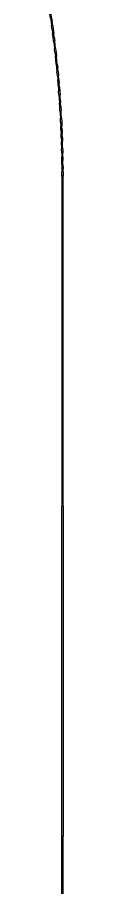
# Model space of a CAD drawing. Header units: metres. Extents: x 0.1 to 41.9, y 0.9 to 39.
# Drawn here: x 39.823 to 39.832, y 7.451 to 8.085 of the extents above; entities that cross this region are included whole.
import ezdxf

# ---------------------------------------------------------------- set-up
doc = ezdxf.new("R2010")
doc.units = ezdxf.units.M
doc.layers.add('BSA_MATERIAL_SECTION', color=7, linetype='Continuous')

msp = doc.modelspace()

# ---------------------------------------------------------------- linework, layer by layer
at = {"layer": 'BSA_MATERIAL_SECTION'}
for p, q in [((39.8233, 8.08403), (39.8229, 8.08681)), ((39.8233, 8.08403), (39.82371, 8.08124)), ((39.82409, 8.08414), (39.82369, 8.08693)), ((39.82409, 8.08414), (39.8245, 8.08135)), ((39.82371, 8.08124), (39.82409, 8.07845)), ((39.82448, 8.07565), (39.82409, 8.07845)), ((39.82489, 8.07856), (39.8245, 8.08135)), ((39.82489, 8.07856), (39.82527, 8.07576)), ((39.82448, 8.07565), (39.82485, 8.07286)), ((39.82521, 8.07007), (39.82485, 8.07286)), ((39.82556, 8.06727), (39.82521, 8.07007)), ((39.82527, 8.07576), (39.82564, 8.07297)), ((39.82601, 8.07017), (39.82564, 8.07297)), ((39.82601, 8.07017), (39.82635, 8.06737)), ((39.82556, 8.06727), (39.8259, 8.06448)), ((39.8259, 8.06448), (39.82623, 8.06168)), ((39.8267, 8.06457), (39.82635, 8.06737)), ((39.82703, 8.06177), (39.8267, 8.06457)), ((39.82656, 8.05888), (39.82623, 8.06168)), ((39.82656, 8.05888), (39.82687, 8.05608)), ((39.82703, 8.06177), (39.82735, 8.05897)), ((39.82735, 8.05897), (39.82766, 8.05616)), ((39.82717, 8.05328), (39.82687, 8.05608)), ((39.82746, 8.05047), (39.82717, 8.05328)), ((39.82797, 8.05336), (39.82766, 8.05616)), ((39.82826, 8.05056), (39.82797, 8.05336)), ((39.82746, 8.05047), (39.82775, 8.04767)), ((39.82775, 8.04767), (39.82801, 8.04487)), ((39.82828, 8.04206), (39.82801, 8.04487)), ((39.82826, 8.05056), (39.82854, 8.04775)), ((39.82881, 8.04494), (39.82854, 8.04775)), ((39.82881, 8.04494), (39.82908, 8.04213)), ((39.82828, 8.04206), (39.82853, 8.03925)), ((39.82878, 8.03645), (39.82853, 8.03925)), ((39.82933, 8.03932), (39.82908, 8.04213)), ((39.82933, 8.03932), (39.82957, 8.03652)), ((39.82901, 8.03364), (39.82878, 8.03645)), ((39.82901, 8.03364), (39.82923, 8.03083)), ((39.8298, 8.0337), (39.82957, 8.03652)), ((39.8298, 8.0337), (39.83003, 8.03089)), ((39.82944, 8.02802), (39.82923, 8.03083)), ((39.82944, 8.02802), (39.82965, 8.02521)), ((39.83003, 8.03089), (39.83024, 8.02808)), ((39.83045, 8.02527), (39.83024, 8.02808)), ((39.82965, 8.02521), (39.82984, 8.0224)), ((39.83003, 8.01959), (39.82984, 8.0224)), ((39.8302, 8.01678), (39.83003, 8.01959)), ((39.83045, 8.02527), (39.83064, 8.02245)), ((39.83082, 8.01964), (39.83064, 8.02245)), ((39.83082, 8.01964), (39.83099, 8.01682)), ((39.8302, 8.01678), (39.83036, 8.01396)), ((39.83036, 8.01396), (39.83051, 8.01115)), ((39.83116, 8.01401), (39.83099, 8.01682)), ((39.83131, 8.01119), (39.83116, 8.01401)), ((39.83066, 8.00834), (39.83051, 8.01115)), ((39.83066, 8.00834), (39.83079, 8.00552)), ((39.83131, 8.01119), (39.83146, 8.00838)), ((39.83146, 8.00838), (39.83159, 8.00556)), ((39.83092, 8.00271), (39.83079, 8.00552)), ((39.83092, 8.00271), (39.83103, 7.99989)), ((39.83172, 8.00274), (39.83159, 8.00556)), ((39.83172, 8.00274), (39.83183, 7.99992)), ((39.83114, 7.99708), (39.83103, 7.99989)), ((39.83114, 7.99708), (39.83123, 7.99426)), ((39.83132, 7.99144), (39.83123, 7.99426)), ((39.83194, 7.9971), (39.83183, 7.99992)), ((39.83194, 7.9971), (39.83203, 7.99429)), ((39.83212, 7.99147), (39.83203, 7.99429)), ((39.83132, 7.99144), (39.83139, 7.98863)), ((39.83145, 7.98581), (39.83139, 7.98863)), ((39.83219, 7.98865), (39.83212, 7.99147)), ((39.83219, 7.98865), (39.83225, 7.98583)), ((39.83145, 7.98581), (39.8315, 7.98299)), ((39.83155, 7.98018), (39.8315, 7.98299)), ((39.8323, 7.98301), (39.83225, 7.98583)), ((39.8323, 7.98301), (39.83235, 7.98019)), ((39.83158, 7.97736), (39.83155, 7.98018)), ((39.83158, 7.97736), (39.83161, 7.97454)), ((39.83238, 7.97737), (39.83235, 7.98019)), ((39.83238, 7.97737), (39.83241, 7.97455)), ((39.83161, 7.97454), (39.83162, 7.97172)), ((39.83163, 7.96891), (39.83162, 7.97172)), ((39.83163, 7.96891), (39.83203, 7.96891)), ((39.83163, 7.96891), (39.83163, 7.72851)), ((39.83203, 7.96891), (39.83163, 7.96891)), ((39.83243, 7.96891), (39.83203, 7.96891)), ((39.83203, 7.96891), (39.83243, 7.96891)), ((39.83242, 7.97173), (39.83241, 7.97455)), ((39.83242, 7.97173), (39.83243, 7.96891)), ((39.83243, 7.72851), (39.83243, 7.96891)), ((39.83163, 7.48811), (39.83163, 7.72851)), ((39.83243, 7.72851), (39.83243, 7.48811)), ((39.83203, 7.48811), (39.83163, 7.48811)), ((39.83163, 7.43811), (39.83163, 7.48811)), ((39.83163, 7.48811), (39.83203, 7.48811)), ((39.83203, 7.48811), (39.83243, 7.48811)), ((39.83243, 7.48811), (39.83203, 7.48811)), ((39.83243, 7.43811), (39.83243, 7.48811))]:
    msp.add_line(p, q, dxfattribs=at)

doc.saveas('drawing.dxf')
